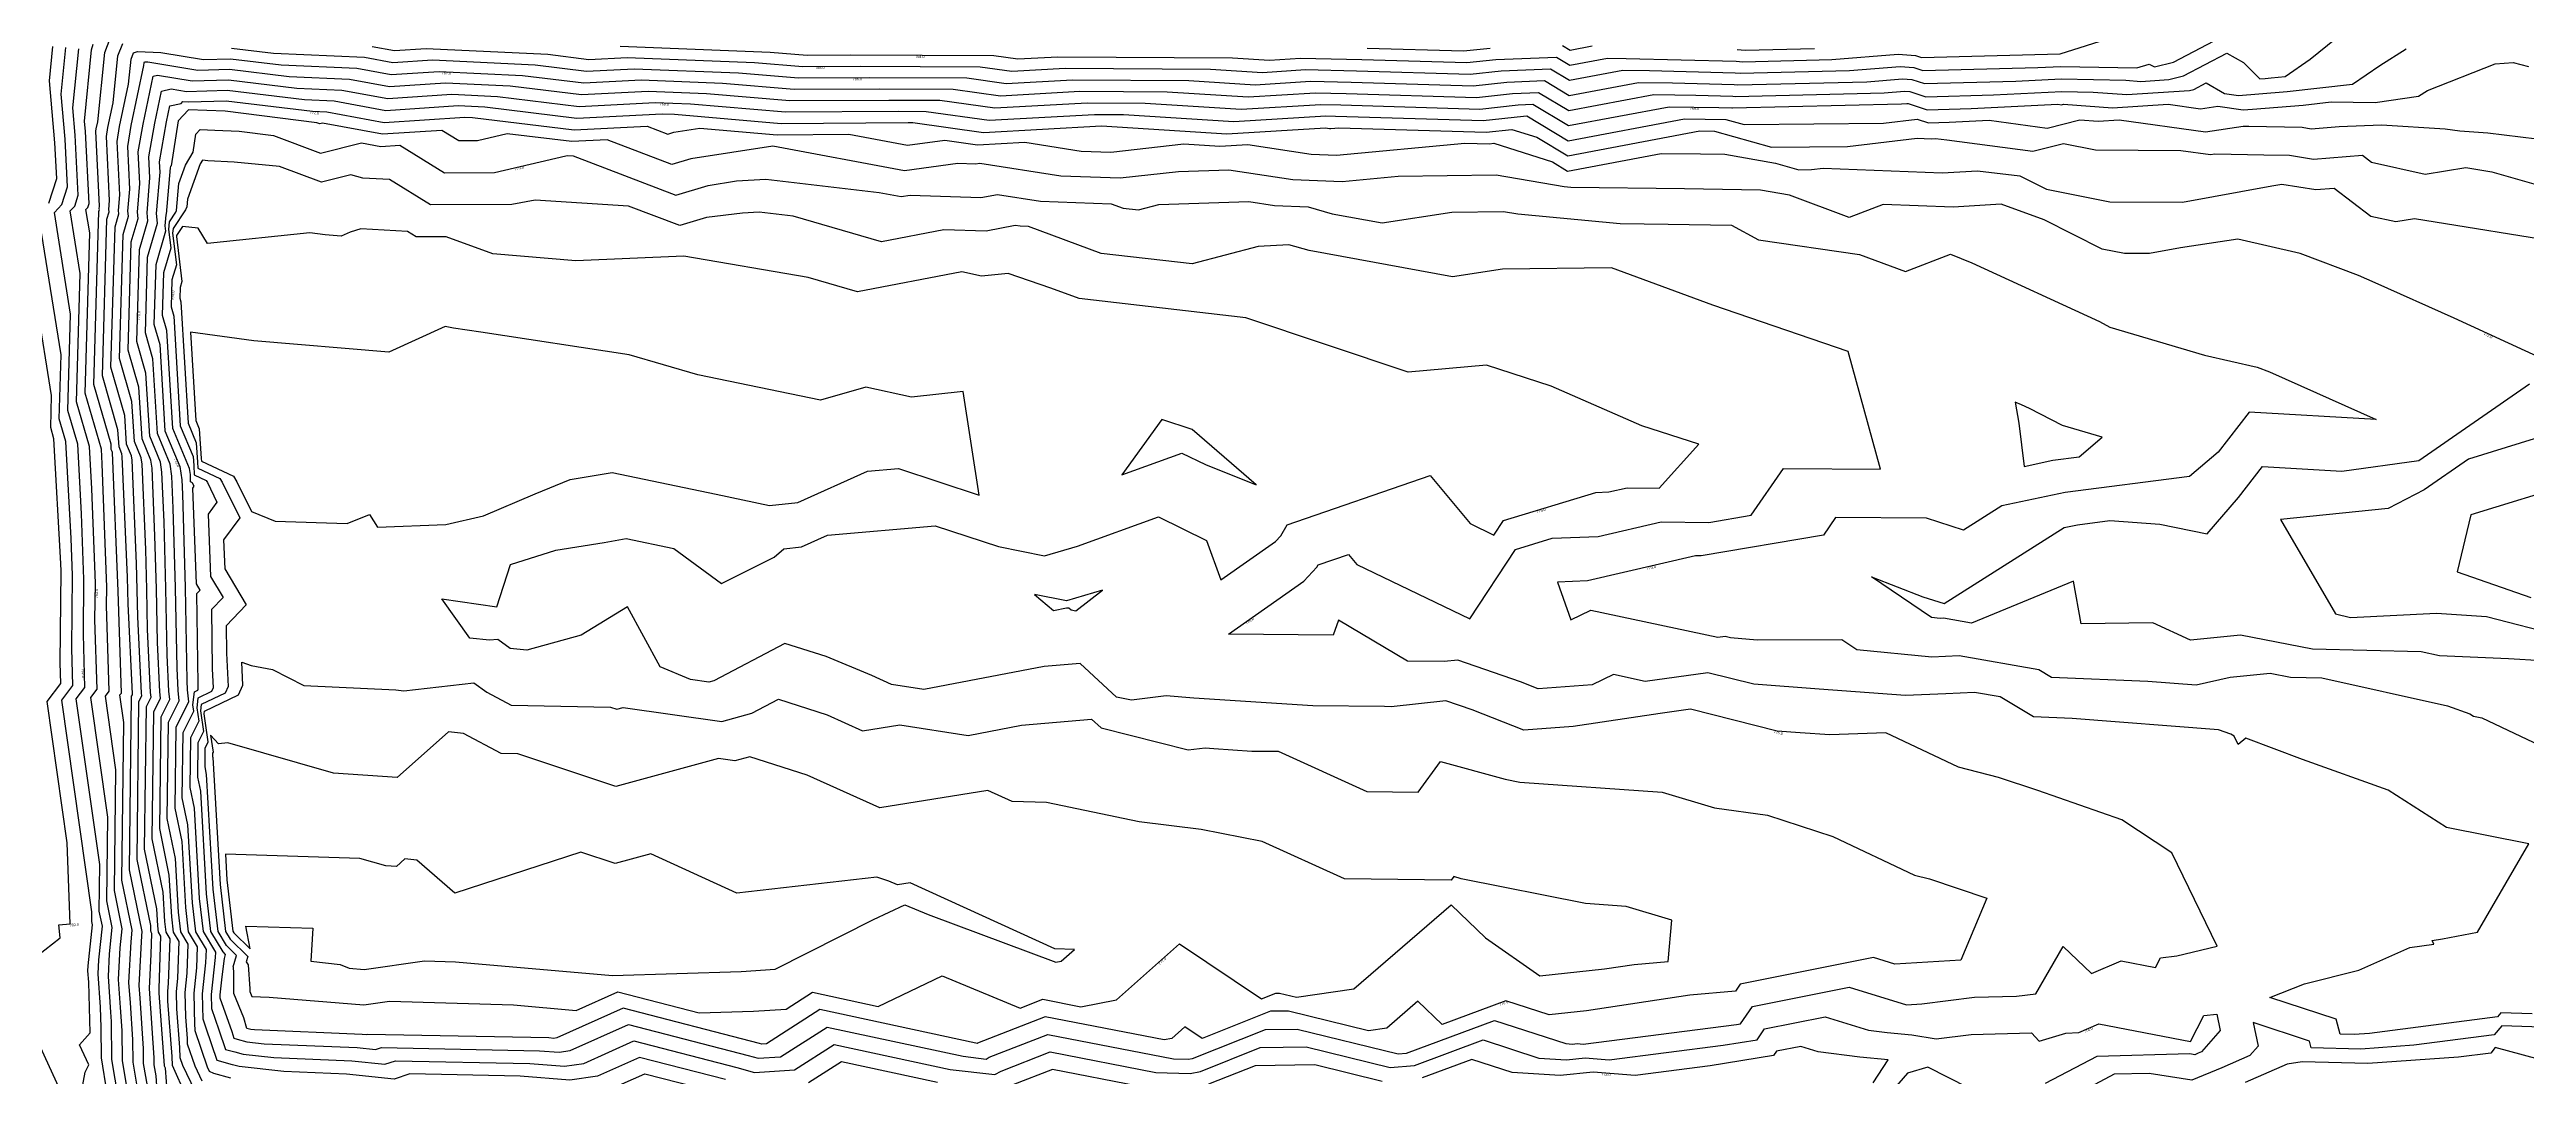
# Model space of a CAD drawing. Extents: x 1684434 to 1702565, y 997334 to 1000228.
# Drawn here: x 1700201.3 to 1700658.7, y 999196 to 999385.8 of the extents above; entities that cross this region are included whole.
import ezdxf

# ---------------------------------------------------------------- set-up
doc = ezdxf.new("R2010")
doc.units = 0
doc.layers.add('Default', color=7, linetype='Continuous')

msp = doc.modelspace()

# ---------------------------------------------------------------- linework, layer by layer
at = {"layer": 'Default'}
for points in [[(1700217.73, 999192.35), (1700216.7, 999198.64), (1700216.66, 999202.81), (1700216.19, 999209.58), (1700215.92, 999213.34), (1700216.32, 999220.84), (1700216.54, 999223.02), (1700214.64, 999232.23), (1700215, 999261.38), (1700214.27, 999266.48), (1700214.54, 999266.83), (1700213.96, 999285.69), (1700212.88, 999311.29), (1700212.85, 999311.45), (1700212.68, 999311.85), (1700212.62, 999312.85), (1700209.43, 999323.85), (1700210.36, 999355.8), (1700210.47, 999356.2), (1700210.46, 999356.31), (1700210.5, 999356.79), (1700209.81, 999370.65), (1700209.89, 999371.11), (1700210.16, 999372.41), (1700211.45, 999385.21), (1700212.76, 999388.6)], [(1700219.33, 999194.23), (1700218.65, 999198.38), (1700218.63, 999201.13), (1700217.98, 999210.45), (1700217.81, 999212.8), (1700218.3, 999221.95), (1700218.38, 999222.77), (1700216.03, 999234.14), (1700216.43, 999266.24), (1700216.58, 999266.53), (1700216.56, 999266.67), (1700215.76, 999283.32), (1700215.72, 999285.79), (1700215.65, 999288.25), (1700214.71, 999310.56), (1700214.64, 999311.06), (1700214.1, 999312.34), (1700213.91, 999315.48), (1700211.02, 999325.44), (1700211.86, 999354.4), (1700212.26, 999355.78), (1700212.22, 999356.16), (1700212.36, 999357.84), (1700211.77, 999369.71), (1700212.05, 999371.32), (1700213.01, 999375.87), (1700213.89, 999384.58), (1700214.78, 999386.89)], [(1700234.88, 999385.99), (1700242.63, 999385.05), (1700259.44, 999384.31), (1700264.67, 999383.34), (1700272.01, 999383.83), (1700290.95, 999382.92), (1700300.42, 999381.76), (1700309.24, 999382.21), (1700328.48, 999381.46), (1700339.58, 999380.51), (1700352.73, 999380.59), (1700370.65, 999380.5), (1700377.95, 999379.48), (1700390.16, 999380.16), (1700411.67, 999380.04), (1700423.94, 999379.25), (1700434.16, 999379.89), (1700441.68, 999379.74), (1700464.21, 999379.05), (1700470.41, 999379.74), (1700477.36, 999380), (1700481.92, 999377.27), (1700494.69, 999379.68), (1700501.01, 999379.58), (1700512.36, 999379.3), (1700513.03, 999379.24), (1700536.87, 999379.81), (1700543.45, 999380.34), (1700545.2, 999380.21), (1700547.51, 999379.45), (1700564.38, 999379.9), (1700572.79, 999380.32), (1700584.73, 999380.08), (1700587.49, 999379.87), (1700592.64, 999380.21), (1700595.39, 999380.91), (1700603.38, 999385.08), (1700606.43, 999383.34), (1700609.44, 999380.32), (1700610.47, 999380.41), (1700611.58, 999380.5), (1700614.12, 999380.78), (1700618.76, 999383.95), (1700626.46, 999390.18)], [(1700260.83, 999386.32), (1700264.99, 999385.55), (1700270.82, 999385.94), (1700293.27, 999384.87), (1700300.87, 999383.93), (1700307.95, 999384.29), (1700331.43, 999383.38), (1700340.37, 999382.61), (1700350.96, 999382.68), (1700373.15, 999382.57), (1700379.01, 999381.75), (1700388.81, 999382.29), (1700415.69, 999382.14), (1700425.26, 999381.53), (1700433.22, 999382.03), (1700442.65, 999381.83), (1700463.61, 999381.19), (1700469.38, 999381.84), (1700478.45, 999382.18), (1700481.98, 999380.07), (1700491.85, 999381.93), (1700496.73, 999381.85), (1700512.56, 999381.45), (1700513.5, 999381.37), (1700533.65, 999381.85), (1700543.04, 999382.61), (1700545.55, 999382.42), (1700547.25, 999381.86), (1700568.49, 999382.43), (1700572.69, 999382.64), (1700586.76, 999382.36), (1700589, 999383.06), (1700590.03, 999382.55), (1700593.53, 999383.44), (1700607.22, 999390.6)], [(1700306.66, 999386.38), (1700334.38, 999385.29), (1700341.16, 999384.72), (1700349.18, 999384.77), (1700375.65, 999384.63), (1700380.07, 999384.01), (1700387.45, 999384.43), (1700419.72, 999384.24), (1700426.58, 999383.8), (1700432.28, 999384.16), (1700443.63, 999383.93), (1700463.01, 999383.33), (1700468.35, 999383.93), (1700479.55, 999384.35), (1700482.04, 999382.86), (1700489, 999384.18), (1700492.45, 999384.12), (1700512.76, 999383.61), (1700513.97, 999383.5), (1700530.43, 999383.9), (1700542.64, 999384.89), (1700545.89, 999384.64), (1700546.99, 999384.28), (1700572.59, 999384.97), (1700586.03, 999389.18)], [(1700201.12, 999357.37), (1700202.59, 999361.91), (1700202.26, 999368.5), (1700201.26, 999379.96), (1700201.89, 999386.32)], [(1700211.92, 999192.87), (1700210.85, 999199.41), (1700210.79, 999205.03), (1700210.7, 999208.81), (1700210.25, 999214.98), (1700210.39, 999217.52), (1700211.02, 999223.77), (1700210.45, 999226.5), (1700210.56, 999235.16), (1700206.21, 999265.77), (1700207.81, 999267.88), (1700207.51, 999277.71), (1700207.61, 999287.89), (1700207.17, 999299.98), (1700206.47, 999312.85), (1700204.66, 999319.07), (1700205.17, 999336.83), (1700202.17, 999355.64), (1700203.52, 999357.09), (1700204.58, 999360.37), (1700204.14, 999369.2), (1700203.41, 999377.48), (1700204.27, 999386.12)], [(1700214.53, 999188.57), (1700212.8, 999199.15), (1700212.73, 999206.16), (1700212.61, 999207.86), (1700212.14, 999214.43), (1700212.37, 999218.63), (1700212.86, 999223.52), (1700211.85, 999228.41), (1700212.04, 999243.9), (1700208.89, 999266.01), (1700210.06, 999267.53), (1700209.66, 999280.37), (1700209.73, 999287.16), (1700209.08, 999304.58), (1700208.66, 999312.37), (1700206.25, 999320.67), (1700206.94, 999344.34), (1700205.09, 999355.92), (1700205.92, 999356.81), (1700206.57, 999358.83), (1700206.02, 999369.91), (1700205.57, 999375), (1700206.65, 999385.91)], [(1700216.13, 999190.46), (1700214.75, 999198.9), (1700214.7, 999204.49), (1700214.4, 999208.72), (1700214.03, 999213.89), (1700214.34, 999219.74), (1700214.7, 999223.27), (1700213.24, 999230.32), (1700213.52, 999252.64), (1700211.58, 999266.24), (1700212.3, 999267.18), (1700211.81, 999283.03), (1700211.84, 999286.43), (1700211, 999309.18), (1700210.85, 999311.88), (1700207.84, 999322.26), (1700208.7, 999351.86), (1700208, 999356.2), (1700208.32, 999356.53), (1700208.56, 999357.29), (1700207.9, 999370.61), (1700207.73, 999372.52), (1700209.03, 999385.7), (1700209.35, 999386.73)], [(1700221.42, 999189.63), (1700220.93, 999196.12), (1700220.6, 999198.12), (1700220.59, 999199.45), (1700219.76, 999211.31), (1700219.7, 999212.25), (1700220.04, 999218.6), (1700220.16, 999222.42), (1700220.04, 999222.63), (1700220, 999222.96), (1700219.95, 999223.86), (1700217.43, 999236.05), (1700217.79, 999265.28), (1700218.3, 999266.31), (1700218.25, 999266.79), (1700217.57, 999280.94), (1700217.48, 999285.88), (1700217.34, 999290.8), (1700216.54, 999309.84), (1700216.42, 999310.67), (1700215.51, 999312.83), (1700215.2, 999318.1), (1700212.61, 999327.04), (1700213.36, 999352.99), (1700214.05, 999355.36), (1700213.99, 999356.02), (1700214.23, 999358.9), (1700213.74, 999368.76), (1700214.21, 999371.53), (1700215.86, 999379.32), (1700216.33, 999383.95), (1700216.8, 999385.17), (1700217.54, 999385.4), (1700221.85, 999385.2), (1700229.73, 999383.9), (1700234.68, 999384.06), (1700244.07, 999382.91), (1700258.04, 999382.29), (1700264.36, 999381.13), (1700273.2, 999381.72), (1700288.63, 999380.98), (1700299.97, 999379.59), (1700310.53, 999380.13), (1700325.53, 999379.54), (1700338.79, 999378.41), (1700354.5, 999378.51), (1700368.16, 999378.44), (1700376.9, 999377.21), (1700391.51, 999378.03), (1700407.64, 999377.94), (1700422.63, 999376.98), (1700435.09, 999377.76), (1700440.7, 999377.64), (1700464.8, 999376.9), (1700471.44, 999377.65), (1700476.26, 999377.83), (1700481.87, 999374.48), (1700497.54, 999377.44), (1700505.29, 999377.31), (1700512.16, 999377.14), (1700512.57, 999377.1), (1700540.09, 999377.76), (1700543.85, 999378.07), (1700544.85, 999377.99), (1700547.77, 999377.03), (1700560.28, 999377.36), (1700572.89, 999378), (1700578.66, 999377.88), (1700584.87, 999377.41), (1700596.46, 999378.18), (1700597.25, 999378.38), (1700599.53, 999379.57), (1700602.93, 999377.63), (1700605.55, 999377.24), (1700609.28, 999377.58), (1700614.53, 999378), (1700626.6, 999379.35), (1700631.65, 999382.8), (1700636.49, 999385.9)], [(1700223.25, 999190.11), (1700222.68, 999197.54), (1700222.52, 999197.89), (1700222.52, 999198), (1700221.5, 999211.4), (1700221.49, 999211.85), (1700221.53, 999212.21), (1700221.84, 999221.92), (1700221.41, 999222.64), (1700221.28, 999223.81), (1700221.1, 999226.96), (1700218.82, 999237.96), (1700219.15, 999264.33), (1700220.03, 999266.08), (1700219.94, 999266.92), (1700219.38, 999278.57), (1700219.24, 999285.98), (1700219.03, 999293.36), (1700218.37, 999309.11), (1700218.2, 999310.28), (1700216.93, 999313.31), (1700216.49, 999320.73), (1700214.2, 999328.63), (1700214.86, 999351.59), (1700215.84, 999354.94), (1700215.75, 999355.87), (1700216.09, 999359.95), (1700215.7, 999367.82), (1700216.37, 999371.74), (1700218.71, 999382.77), (1700218.76, 999383.32), (1700218.82, 999383.46), (1700218.91, 999383.49), (1700219.41, 999383.47), (1700228.67, 999381.94), (1700234.49, 999382.12), (1700245.5, 999380.77), (1700256.65, 999380.28), (1700264.04, 999378.92), (1700274.39, 999379.61), (1700286.31, 999379.04), (1700299.52, 999377.42), (1700311.83, 999378.04), (1700322.58, 999377.62), (1700338, 999376.31), (1700356.27, 999376.42), (1700365.66, 999376.38), (1700375.84, 999374.95), (1700392.87, 999375.9), (1700403.62, 999375.84), (1700421.31, 999374.7), (1700436.03, 999375.62), (1700439.73, 999375.55), (1700465.4, 999374.76), (1700472.47, 999375.55), (1700475.17, 999375.65), (1700481.81, 999371.69), (1700500.38, 999375.19), (1700509.57, 999375.04), (1700511.96, 999374.98), (1700512.1, 999374.97), (1700543.31, 999375.71), (1700544.25, 999375.79), (1700544.5, 999375.77), (1700548.03, 999374.61), (1700556.18, 999374.83), (1700572.14, 999375.63), (1700572.81, 999375.54), (1700573.19, 999375.64), (1700582.25, 999374.96), (1700592.55, 999375.64), (1700598.53, 999374.82), (1700601.7, 999375.29), (1700606.36, 999374.59), (1700608.09, 999374.75), (1700617.48, 999375.5), (1700622.64, 999376.08), (1700630.77, 999375.95), (1700638.78, 999377.13), (1700640.41, 999378.18), (1700652.93, 999383.08), (1700656.27, 999383.38), (1700659.08, 999382.64)], [(1700444.6, 999386.02), (1700462.41, 999385.48), (1700467.32, 999386.03)], [(1700480.65, 999386.52), (1700482.1, 999385.66), (1700486.16, 999386.42)], [(1700512.96, 999385.77), (1700514.43, 999385.64), (1700527.21, 999385.94)], [(1700226.51, 999192.37), (1700224, 999198.02), (1700223.92, 999199.67), (1700223.14, 999209.93), (1700223.1, 999211.73), (1700223.25, 999213.17), (1700223.52, 999221.43), (1700222.78, 999222.66), (1700222.55, 999224.65), (1700222.24, 999230.07), (1700220.22, 999239.87), (1700220.51, 999263.37), (1700221.75, 999265.86), (1700221.63, 999267.04), (1700221.19, 999276.2), (1700221.01, 999286.08), (1700220.72, 999295.91), (1700220.2, 999308.38), (1700219.99, 999309.9), (1700218.35, 999313.8), (1700217.78, 999323.35), (1700215.78, 999330.22), (1700216.37, 999350.19), (1700217.63, 999354.52), (1700217.52, 999355.72), (1700217.96, 999361.01), (1700217.66, 999366.87), (1700218.54, 999371.94), (1700220.42, 999380.84), (1700221.23, 999381.02), (1700227.6, 999379.97), (1700234.29, 999380.18), (1700246.94, 999378.64), (1700255.25, 999378.27), (1700263.72, 999376.71), (1700275.58, 999377.5), (1700283.99, 999377.1), (1700299.07, 999375.24), (1700313.12, 999375.96), (1700319.62, 999375.71), (1700337.2, 999374.21), (1700358.04, 999374.34), (1700363.16, 999374.31), (1700374.79, 999372.68), (1700394.22, 999373.77), (1700399.6, 999373.73), (1700420, 999372.43), (1700436.97, 999373.49), (1700438.75, 999373.45), (1700466, 999372.61), (1700473.5, 999373.46), (1700474.07, 999373.48), (1700481.75, 999368.89), (1700503.22, 999372.94), (1700510.85, 999372.82), (1700514.21, 999371.88), (1700539.95, 999372.16), (1700546.18, 999372.89), (1700548.29, 999372.19), (1700552.08, 999372.3), (1700559.49, 999372.67), (1700570.16, 999371.24), (1700576.23, 999372.76), (1700579.63, 999372.5), (1700583.49, 999372.76), (1700599.44, 999370.57), (1700606.37, 999371.61), (1700607.43, 999371.6), (1700617.27, 999371.39), (1700618.92, 999371.12), (1700624.09, 999371.53), (1700631.93, 999371.83), (1700643.7, 999371.09), (1700646.4, 999370.73), (1700651.54, 999370.38), (1700660.61, 999369.22)], [(1700228.16, 999193.28), (1700225.89, 999198.01), (1700225.41, 999199.43), (1700225.32, 999201.35), (1700224.78, 999208.47), (1700224.7, 999211.62), (1700224.98, 999214.13), (1700225.19, 999220.93), (1700224.15, 999222.68), (1700223.83, 999225.5), (1700223.39, 999233.17), (1700221.61, 999241.78), (1700221.87, 999262.41), (1700223.48, 999265.63), (1700223.32, 999267.16), (1700223, 999273.82), (1700222.77, 999286.17), (1700222.42, 999298.47), (1700222.03, 999307.66), (1700221.77, 999309.51), (1700219.76, 999314.28), (1700219.07, 999325.97), (1700217.37, 999331.81), (1700217.87, 999348.78), (1700219.42, 999354.1), (1700219.28, 999355.58), (1700219.82, 999362.06), (1700219.63, 999365.93), (1700220.7, 999372.15), (1700221.95, 999378.08), (1700223.71, 999378.47), (1700226.54, 999378.01), (1700234.09, 999378.24), (1700248.38, 999376.5), (1700253.86, 999376.26), (1700263.4, 999374.5), (1700276.76, 999375.39), (1700281.67, 999375.15), (1700298.62, 999373.07), (1700314.41, 999373.88), (1700316.67, 999373.79), (1700336.41, 999372.1), (1700359.81, 999372.25), (1700360.67, 999372.25), (1700373.73, 999370.41), (1700395.57, 999371.63), (1700418.68, 999370.15), (1700436.88, 999371.29), (1700437.62, 999371.18), (1700437.91, 999371.17), (1700439.4, 999371.31), (1700466.6, 999370.47), (1700471.33, 999371), (1700475.92, 999369.55), (1700481.69, 999366.1), (1700506.07, 999370.7), (1700508.72, 999370.65), (1700519.26, 999367.71), (1700533.3, 999367.86), (1700546.2, 999369.36), (1700548.79, 999369.26), (1700549.55, 999369.31), (1700551.68, 999369.06), (1700567.51, 999366.94), (1700573.2, 999368.37), (1700579.12, 999367.2), (1700594.87, 999367.08), (1700600.34, 999366.33), (1700601.15, 999366.45), (1700610.2, 999366.3), (1700614.95, 999366.2), (1700619.36, 999365.5), (1700628.39, 999366.21), (1700630.09, 999364.92), (1700639.99, 999362.7), (1700647.51, 999363.95), (1700652.33, 999363.17), (1700664.35, 999359.69)], [(1700229.46, 999195.11), (1700228.14, 999197.87), (1700226.77, 999201.95), (1700226.72, 999203.03), (1700226.41, 999207.01), (1700226.31, 999211.5), (1700226.7, 999215.09), (1700226.87, 999220.44), (1700225.52, 999222.69), (1700225.1, 999226.35), (1700224.54, 999236.28), (1700223.01, 999243.68), (1700223.23, 999261.45), (1700225.2, 999265.41), (1700225.01, 999267.29), (1700224.81, 999271.45), (1700224.53, 999286.27), (1700224.11, 999301.03), (1700223.86, 999306.93), (1700223.55, 999309.12), (1700221.18, 999314.77), (1700220.36, 999328.6), (1700218.96, 999333.41), (1700219.37, 999347.38), (1700221.21, 999353.68), (1700221.04, 999355.43), (1700221.68, 999363.11), (1700221.59, 999364.98), (1700222.86, 999372.36), (1700223.49, 999375.32), (1700225.58, 999375.79), (1700225.9, 999376.13), (1700227.02, 999376.09), (1700233.89, 999376.3), (1700249.82, 999374.36), (1700252.46, 999374.24), (1700263.08, 999372.29), (1700277.95, 999373.28), (1700279.36, 999373.21), (1700298.17, 999370.9), (1700311.63, 999371.59), (1700315.45, 999370.13), (1700316.57, 999370.47), (1700321.38, 999371.22), (1700335.62, 999370), (1700348.91, 999370.08), (1700359.71, 999368.05), (1700366.6, 999369), (1700372.67, 999368.14), (1700381.41, 999368.63), (1700391.81, 999367), (1700397.29, 999366.8), (1700410.76, 999368.3), (1700417.37, 999367.88), (1700422.57, 999368.2), (1700434.24, 999366.43), (1700438.94, 999366.25), (1700462.66, 999368.47), (1700467.19, 999368.33), (1700467.98, 999368.42), (1700478.85, 999364.97), (1700481.63, 999363.3), (1700498.91, 999366.56), (1700506.18, 999366.47), (1700510.67, 999366.4), (1700520, 999364.74), (1700524.31, 999363.53), (1700526.65, 999363.56), (1700528.8, 999363.81), (1700550.81, 999362.94), (1700557.31, 999363.34), (1700565.12, 999362.43), (1700570.05, 999359.94), (1700581.78, 999357.63), (1700595.18, 999357.53), (1700611.66, 999360.59), (1700613.52, 999360.88), (1700619.8, 999359.87), (1700623.18, 999360.14), (1700629.97, 999354.98), (1700634.56, 999353.95), (1700638.05, 999354.53), (1700667, 999349.83)], [(1700661.52, 999328.65), (1700645.33, 999336.1), (1700630.75, 999342.62), (1700627.68, 999343.99), (1700616.89, 999348.08), (1700605.4, 999350.7), (1700594.83, 999349.09), (1700589.1, 999348.03), (1700584.44, 999348.06), (1700580.36, 999348.86), (1700569.62, 999354.31), (1700561.71, 999357.16), (1700552.84, 999356.62), (1700539.89, 999357.13), (1700533.63, 999354.72), (1700522.6, 999358.82), (1700517.27, 999359.77), (1700503.18, 999359.99), (1700482.19, 999360.25), (1700481.01, 999360.36), (1700468.42, 999362.53), (1700450.35, 999362.3), (1700439.96, 999361.33), (1700430.87, 999361.68), (1700419.06, 999363.47), (1700409.78, 999363.16), (1700399, 999361.97), (1700388.05, 999362.37), (1700373.06, 999364.72), (1700372.3, 999364.57), (1700369.03, 999364.68), (1700359.13, 999363.31), (1700334.83, 999367.9), (1700319.73, 999365.56), (1700316.19, 999364.49), (1700304.22, 999369.06), (1700297.72, 999368.73), (1700285.81, 999370.19), (1700280.32, 999368.89), (1700276.86, 999368.88), (1700273.74, 999370.81), (1700262.76, 999370.08), (1700251.65, 999372.12), (1700251.17, 999372.01), (1700250.62, 999372.21), (1700233.69, 999374.37), (1700226.96, 999374.63), (1700225.02, 999372.57), (1700223.7, 999364.27), (1700223.61, 999364.12), (1700223.53, 999363.91), (1700222.82, 999355.34), (1700222.81, 999355.32), (1700222.73, 999355.21), (1700222.57, 999353.17), (1700222.69, 999352.19), (1700220.87, 999345.97), (1700220.55, 999335), (1700221.65, 999331.22), (1700222.59, 999315.26), (1700225.34, 999308.73), (1700225.69, 999306.21), (1700225.8, 999303.58), (1700226.3, 999286.37), (1700226.62, 999269.07), (1700226.7, 999267.41), (1700226.93, 999265.19), (1700224.59, 999260.5), (1700224.4, 999245.59), (1700225.69, 999239.38), (1700226.38, 999227.2), (1700226.89, 999222.71), (1700228.55, 999219.94), (1700228.43, 999216.05), (1700227.91, 999211.39), (1700228.05, 999205.54), (1700228.12, 999204.7), (1700228.13, 999204.48), (1700230.39, 999197.74), (1700230.77, 999196.95), (1700231.53, 999196.62), (1700234.66, 999195.76)], [(1700326.09, 999195.42), (1700310.2, 999199.52), (1700302.44, 999196.06), (1700297.36, 999195.29), (1700288.18, 999196.05), (1700267.78, 999196.46), (1700264.93, 999195.51), (1700256.14, 999196.42), (1700244.52, 999196.91), (1700236.28, 999197.8), (1700235.08, 999198.14), (1700232.22, 999198.92), (1700230.21, 999204.93), (1700229.63, 999206.58), (1700229.52, 999211.28), (1700230.15, 999217.01), (1700230.23, 999219.44), (1700228.27, 999222.73), (1700227.66, 999228.05), (1700226.83, 999242.48), (1700225.79, 999247.5), (1700225.94, 999259.54), (1700227.93, 999263.51), (1700227.75, 999264.67), (1700228.03, 999267.09), (1700228.66, 999267.39), (1700228.74, 999267.57), (1700228.7, 999268.45), (1700228.44, 999285.23), (1700229.06, 999285.87), (1700228.4, 999286.99), (1700227.73, 999304.67), (1700228, 999305.04), (1700227.7, 999305.64), (1700227.66, 999305.71), (1700227.29, 999305.88), (1700227.28, 999307.23), (1700227.12, 999308.35), (1700224.01, 999315.74), (1700222.94, 999333.85), (1700222.14, 999336.59), (1700222.38, 999344.57), (1700223.7, 999349.09), (1700223.29, 999352.51), (1700223.4, 999353.94), (1700224.6, 999355.72), (1700224.71, 999356.02), (1700225.12, 999361.01), (1700226.36, 999364.37), (1700227.77, 999366.81), (1700228.3, 999370.13), (1700229.08, 999370.95), (1700231.77, 999370.85), (1700236.27, 999370.66), (1700242.62, 999369.85), (1700251.32, 999366.62), (1700258.9, 999368.52), (1700262.44, 999367.86), (1700265.94, 999368.1), (1700274.23, 999362.97), (1700283.47, 999363), (1700296.63, 999366.1), (1700296.9, 999366.15), (1700297.98, 999366.08), (1700316.94, 999358.85), (1700322.88, 999360.65), (1700328.14, 999361.46), (1700333.57, 999361.81), (1700354.5, 999359.34), (1700358.55, 999358.58), (1700360.2, 999358.81), (1700373.28, 999358.38), (1700376.33, 999358.99), (1700384.3, 999357.74), (1700397.32, 999357.26), (1700399.56, 999356.43), (1700402.35, 999356.1), (1700406.11, 999357.1), (1700422.77, 999357.65), (1700427.49, 999356.93), (1700433.69, 999356.69), (1700438.17, 999355.4), (1700447.37, 999353.72), (1700460.25, 999355.7), (1700469.81, 999355.82), (1700472.46, 999355.37), (1700491.3, 999353.62), (1700500.18, 999353.51), (1700511.91, 999353.32), (1700516.86, 999350.59), (1700535.54, 999347.9), (1700544.03, 999344.75), (1700552.36, 999347.96), (1700556.29, 999346.32), (1700579.83, 999335.47), (1700581.76, 999334.47), (1700599.22, 999329.26), (1700608.97, 999327.05), (1700611.25, 999326.18), (1700630.95, 999317.38), (1700607.51, 999318.75), (1700601.74, 999311.37), (1700596.48, 999306.84), (1700573.52, 999303.89), (1700561.82, 999301.43), (1700554.76, 999296.95), (1700547.87, 999299.15), (1700531.08, 999299.26), (1700528.86, 999296.02), (1700506.3, 999292.18), (1700505.27, 999292.19), (1700485.31, 999287.55), (1700479.74, 999287.35), (1700482.19, 999280.39), (1700485.9, 999282.18), (1700509.34, 999277.14), (1700510.69, 999277.33), (1700511.69, 999277.08), (1700516.63, 999276.7), (1700532.27, 999276.74), (1700535.04, 999274.86), (1700548.87, 999273.54), (1700553.91, 999273.8), (1700568.67, 999271.18), (1700570.99, 999269.79), (1700588.79, 999269.05), (1700597.71, 999268.36), (1700603.96, 999269.76), (1700611.34, 999270.5), (1700615.15, 999269.76), (1700620.88, 999269.62), (1700644.14, 999264.49), (1700648.25, 999263.01), (1700648.93, 999262.58), (1700650.45, 999262.27), (1700663.56, 999256.03)], [(1700659.73, 999207.55), (1700653.99, 999207.76), (1700653.36, 999207.01), (1700629.69, 999203.94), (1700626.89, 999203.74), (1700624.27, 999203.81), (1700623.53, 999206.58), (1700611.28, 999210.6), (1700617.68, 999213.13), (1700627.72, 999215.61), (1700637.16, 999219.82), (1700641.57, 999220.43), (1700641.28, 999221.11), (1700643.18, 999221.44), (1700649.65, 999222.64), (1700659.11, 999238.95), (1700643.93, 999242.01), (1700633.14, 999248.9), (1700617.37, 999254.58), (1700606.85, 999258.47), (1700605.43, 999257.33), (1700604.69, 999258.84), (1700604.11, 999259.23), (1700601.81, 999260.03), (1700574.79, 999262.11), (1700567.67, 999262.41), (1700561.48, 999266.12), (1700556.78, 999266.95), (1700551.5, 999266.68), (1700544, 999266.41), (1700528.09, 999267.53), (1700516.02, 999268.45), (1700507.51, 999270.59), (1700495.97, 999269), (1700490.11, 999270.26), (1700486.18, 999268.37), (1700476.21, 999267.62), (1700472.91, 999268.91), (1700461.37, 999272.92), (1700458.84, 999272.65), (1700452.08, 999272.72), (1700439.3, 999280.31), (1700438.34, 999277.52), (1700419.02, 999277.73), (1700432.9, 999287.48), (1700435.32, 999290.1), (1700435.58, 999290.53), (1700441.14, 999292.45), (1700442.69, 999290.58), (1700463.58, 999280.57), (1700471.97, 999293.39), (1700478.8, 999295.46), (1700487.28, 999295.78), (1700498.93, 999298.49), (1700507.7, 999298.34), (1700515.55, 999299.68), (1700521.47, 999308.32), (1700539.39, 999308.2), (1700533.44, 999329.96), (1700508.45, 999338.5), (1700489.71, 999345.43), (1700469.59, 999345.16), (1700460.37, 999343.75), (1700433.9, 999348.59), (1700430.12, 999349.68), (1700424.48, 999349.37), (1700412.26, 999346.13), (1700395.48, 999348.08), (1700382.07, 999353.06), (1700380.54, 999353.11), (1700379.6, 999353.26), (1700374.25, 999352.2), (1700366.43, 999352.45), (1700354.92, 999350.22), (1700338.59, 999354.98), (1700332.3, 999355.72), (1700329.27, 999355.53), (1700322.61, 999354.7), (1700317.69, 999353.21), (1700308.21, 999356.82), (1700290.94, 999357.92), (1700286.63, 999357.1), (1700271.61, 999357.06), (1700264.07, 999361.72), (1700259.12, 999361.98), (1700256.93, 999362.6), (1700251.48, 999361.23), (1700243.71, 999364.12), (1700235.39, 999364.92), (1700230.51, 999365.18), (1700229.49, 999365.28), (1700229.11, 999364.62), (1700226.72, 999358.12), (1700226.6, 999356.69), (1700226.39, 999356.11), (1700224.07, 999352.66), (1700224, 999351.84), (1700224.7, 999345.99), (1700223.88, 999343.17), (1700223.73, 999338.19), (1700224.23, 999336.47), (1700225.42, 999316.23), (1700227.82, 999310.52), (1700227.94, 999308.87), (1700227.96, 999307.14), (1700230.19, 999306.1), (1700230.43, 999305.72), (1700232.19, 999302.13), (1700230.57, 999299.91), (1700231.01, 999288.4), (1700233.31, 999284.5), (1700231.16, 999282.25), (1700231.32, 999271.32), (1700231.49, 999267.82), (1700231.17, 999267.1), (1700228.64, 999265.9), (1700228.44, 999264.12), (1700228.81, 999261.61), (1700227.3, 999258.58), (1700227.19, 999249.41), (1700227.98, 999245.59), (1700228.93, 999228.9), (1700229.64, 999222.75), (1700231.9, 999218.95), (1700231.87, 999217.98), (1700231.12, 999211.16), (1700231.19, 999208.54), (1700232.56, 999204.62), (1700233.78, 999200.99), (1700235.51, 999200.51), (1700237, 999200.09), (1700242.71, 999199.47), (1700257.11, 999198.87), (1700263.21, 999198.24), (1700265.18, 999198.89), (1700289.95, 999198.4), (1700296.38, 999197.87), (1700299.94, 999198.41), (1700309.2, 999202.54), (1700328.2, 999197.65), (1700331.44, 999196.71), (1700338.85, 999197.23), (1700346.18, 999201.91), (1700367.62, 999197.29), (1700375.87, 999196.32), (1700376.99, 999196.98), (1700386.07, 999200.53), (1700405.6, 999196.73), (1700411.92, 999196.55), (1700413.8, 999196.93), (1700424.85, 999201.31), (1700433.32, 999201.43), (1700448.86, 999197.62), (1700453.32, 999198.03), (1700466.05, 999202.74), (1700476.32, 999199.38), (1700481.39, 999199.08), (1700484.89, 999199.43), (1700489.29, 999199.08), (1700510.38, 999201.76), (1700516.6, 999202.77), (1700517.99, 999204.76), (1700529.17, 999207), (1700537.22, 999204.55), (1700540.63, 999204.11), (1700545.21, 999203.67), (1700549.7, 999202.95), (1700556.14, 999203.77), (1700567.3, 999204.04), (1700568.7, 999202.5), (1700573.62, 999203.98), (1700576.06, 999204.11), (1700579.71, 999205.68), (1700596.66, 999202.44), (1700599.12, 999207.22), (1700601.53, 999207.49), (1700602.12, 999204.5), (1700598.71, 999200.53), (1700598.1, 999200.26), (1700597.45, 999200), (1700596.53, 999200.14), (1700579.35, 999199.7), (1700569.83, 999194.66)], [(1700198.98, 999218.27), (1700203.22, 999221.59), (1700203.01, 999224), (1700205.05, 999224.19), (1700204.55, 999239.15), (1700200.83, 999265.29), (1700203.33, 999268.58), (1700203.21, 999272.39), (1700203.39, 999289.36), (1700203.33, 999290.79), (1700202.08, 999313.81), (1700201.48, 999315.89), (1700201.65, 999321.81), (1700196.33, 999355.08)], [(1700199.29, 999174.55), (1700202.07, 999177.21), (1700208.85, 999185.01), (1700207.57, 999187), (1700206.69, 999190.43), (1700207.82, 999196.77), (1700208.5, 999198.11), (1700206.78, 999201.86), (1700208.76, 999204.04), (1700208.52, 999213.38), (1700208.36, 999215.53), (1700208.41, 999216.41), (1700209.18, 999224.02), (1700209.06, 999224.6), (1700209.08, 999226.42), (1700203.52, 999265.53), (1700205.57, 999268.23), (1700205.36, 999275.05), (1700205.5, 999288.63), (1700205.25, 999295.38), (1700204.27, 999313.33), (1700203.07, 999317.48), (1700203.41, 999329.32), (1700199.25, 999355.36)], [(1700233.5, 999217.81), (1700233.1, 999214.4), (1700232.73, 999211.05), (1700232.74, 999210.49), (1700234.91, 999204.31), (1700235.33, 999203.05), (1700235.93, 999202.88), (1700237.71, 999202.38), (1700240.91, 999202.04), (1700258.07, 999201.32), (1700261.48, 999200.96), (1700262.58, 999201.33), (1700291.73, 999200.75), (1700295.4, 999200.45), (1700297.43, 999200.76), (1700308.21, 999205.56), (1700330.3, 999199.87), (1700332.12, 999199.34), (1700336.25, 999199.64), (1700344.85, 999205.12), (1700369.98, 999199.71), (1700374.24, 999199.2), (1700374.82, 999199.55), (1700385.62, 999203.77), (1700408.85, 999199.24), (1700411.53, 999199.17), (1700412.32, 999199.33), (1700425.8, 999204.67), (1700431.69, 999204.75), (1700450.33, 999200.18), (1700451.88, 999200.32), (1700468.14, 999206.35), (1700481.27, 999202.06), (1700482.53, 999201.98), (1700483.41, 999202.07), (1700484.51, 999201.98), (1700512.8, 999205.58), (1700513.52, 999205.69), (1700515.75, 999208.89), (1700533.64, 999212.47), (1700544.22, 999209.25), (1700547.01, 999209.41), (1700556.74, 999210.65), (1700564.52, 999210.84), (1700568.07, 999211.23), (1700573.14, 999219.98), (1700578.36, 999214.99), (1700583.84, 999217.35), (1700590.2, 999216.13), (1700591.12, 999217.93), (1700594.15, 999218.26), (1700601.6, 999220.04), (1700593.21, 999237.29), (1700583.98, 999243.39), (1700568.45, 999248.82), (1700561.21, 999251.24), (1700553.79, 999253.13), (1700540.39, 999259.49), (1700530.07, 999259.11), (1700524.54, 999259.5), (1700520.34, 999259.82), (1700504.32, 999263.85), (1700498.72, 999263.08), (1700482.67, 999260.67), (1700473.52, 999259.98), (1700464.02, 999263.71), (1700459.14, 999265.4), (1700449.03, 999264.31), (1700447.8, 999264.33), (1700434.54, 999264.46), (1700412.6, 999265.9), (1700407.5, 999266.3), (1700401.06, 999265.53), (1700398.32, 999266.1), (1700391.6, 999272.32), (1700384.93, 999271.73), (1700362.75, 999267.47), (1700356.79, 999268.4), (1700353.13, 999270.05), (1700344.72, 999273.57), (1700337.08, 999276.02), (1700323.97, 999269.09), (1700323.04, 999268.83), (1700319.65, 999269.32), (1700314.04, 999271.7), (1700307.99, 999282.79), (1700299.46, 999277.56), (1700289.39, 999274.79), (1700286.36, 999275.09), (1700284.04, 999276.76), (1700282.52, 999276.58), (1700278.86, 999276.96), (1700273.72, 999284.25), (1700283.9, 999282.77), (1700286.37, 999290.56), (1700294.78, 999293.23), (1700303.68, 999294.68), (1700307.78, 999295.38), (1700316.59, 999293.54), (1700325.37, 999287.08), (1700335.07, 999291.96), (1700336.9, 999293.49), (1700340.11, 999293.83), (1700344.94, 999295.99), (1700364.85, 999297.74), (1700376.49, 999293.9), (1700385.03, 999292.17), (1700391.13, 999293.99), (1700406.07, 999299.38), (1700414.95, 999295.01), (1700417.57, 999287.75), (1700427.67, 999294.84), (1700428.64, 999295.9), (1700429.84, 999297.91), (1700456.25, 999307.02), (1700463.6, 999298.14), (1700468, 999296.03), (1700469.77, 999298.73), (1700486.84, 999303.91), (1700489.26, 999304), (1700492.59, 999304.78), (1700498.54, 999304.68), (1700505.87, 999312.8), (1700495.31, 999316.21), (1700478.59, 999323.56), (1700466.66, 999327.41), (1700452.15, 999326.14), (1700422.18, 999336.16), (1700391.41, 999339.73), (1700386.19, 999341.66), (1700378.3, 999344.39), (1700373.39, 999343.86), (1700369.72, 999344.67), (1700350.51, 999340.96), (1700341.35, 999343.64), (1700318.43, 999347.56), (1700298.47, 999346.68), (1700283.11, 999347.98), (1700274.54, 999351.12), (1700272.16, 999351.15), (1700268.99, 999351.14), (1700267.4, 999352.12), (1700258.73, 999352.59), (1700256.79, 999352.01), (1700255.13, 999351.25), (1700252.2, 999351.5), (1700249.34, 999351.88), (1700230.44, 999349.92), (1700228.72, 999352.73), (1700225.83, 999353.02), (1700224.73, 999351.39), (1700224.72, 999351.18), (1700225.71, 999342.89), (1700225.38, 999341.76), (1700225.32, 999339.78), (1700225.52, 999339.1), (1700226.84, 999316.71), (1700228.36, 999313.1), (1700228.62, 999309.53), (1700228.63, 999308.4), (1700232.72, 999306.5), (1700233.15, 999305.8), (1700236.39, 999299.22), (1700233.42, 999295.15), (1700233.63, 999289.8), (1700237.56, 999283.12), (1700233.87, 999279.27), (1700233.95, 999274.2), (1700234.24, 999268.07), (1700233.68, 999266.8), (1700229.25, 999264.7), (1700229.12, 999263.56), (1700229.7, 999259.7), (1700228.66, 999257.62), (1700228.58, 999251.32), (1700229.13, 999248.69), (1700230.21, 999229.74), (1700231.01, 999222.76), (1700233.25, 999219.01), (1700233.72, 999218.55), (1700233.5, 999217.81)], [(1700360.47, 999321.5), (1700352.01, 999323.39), (1700343.67, 999320.96), (1700320.97, 999325.66), (1700308.29, 999329.33), (1700280.93, 999333.52), (1700275.89, 999334.28), (1700274.32, 999334.56), (1700263.9, 999329.8), (1700239, 999331.94), (1700227.3, 999333.5), (1700228.26, 999317.2), (1700228.9, 999315.67), (1700229.3, 999310.19), (1700229.31, 999309.67), (1700235.25, 999306.89), (1700235.88, 999305.88), (1700238.59, 999300.37), (1700242.94, 999298.57), (1700256.24, 999298.16), (1700260.37, 999299.85), (1700261.81, 999297.51), (1700274.45, 999297.96), (1700281.42, 999299.56), (1700290.93, 999303.62), (1700297.41, 999306.28), (1700305.16, 999307.59), (1700324.37, 999303.57), (1700334.22, 999301.51), (1700339.47, 999302.05), (1700352.34, 999307.83), (1700358.03, 999308.32), (1700372.95, 999303.4), (1700369.97, 999322.54), (1700360.47, 999321.5)], [(1700661.58, 999272.78), (1700655.38, 999273.18), (1700642.67, 999273.7), (1700639.28, 999274.45), (1700619.21, 999274.95), (1700605.86, 999277.53), (1700596.64, 999276.6), (1700589.68, 999279.8), (1700576.46, 999279.62), (1700575.03, 999287.5), (1700556.23, 999279.73), (1700551.04, 999280.65), (1700550.44, 999280.62), (1700548.82, 999280.77), (1700537.72, 999288.29), (1700547.21, 999284.62), (1700551.14, 999283.36), (1700573.32, 999297.43), (1700575.78, 999297.95), (1700581.76, 999298.71), (1700590.97, 999298.07), (1700599.75, 999296.23), (1700605.49, 999302.99), (1700609.97, 999308.72), (1700624.63, 999307.86), (1700638.8, 999309.83), (1700659.29, 999323.98)], [(1700573, 999316.28), (1700566.92, 999319.44), (1700565.44, 999320.12), (1700564.26, 999320.61), (1700564.98, 999316.68), (1700565.92, 999308.71), (1700571.26, 999309.84), (1700576.1, 999310.46), (1700580.32, 999314.1), (1700573, 999316.28)], [(1700412.29, 999315.51), (1700406.69, 999317.37), (1700399.31, 999307.19), (1700410.4, 999311.19), (1700414.74, 999309.05), (1700424.11, 999305.29), (1700412.29, 999315.51)], [(1700664.47, 999315.14), (1700648, 999310.05), (1700639.8, 999304.39), (1700633.14, 999300.96), (1700613.3, 999298.91), (1700623.41, 999281.49), (1700626.2, 999280.79), (1700642.06, 999281.62), (1700651.3, 999281.01), (1700665.2, 999277.42)], [(1700667.71, 999305.7), (1700648.42, 999299.74), (1700645.93, 999289.25), (1700659.51, 999284.48)], [(1700389.1, 999283.85), (1700383.14, 999285.06), (1700386.69, 999282.1), (1700389.09, 999282.56), (1700389.51, 999282.6), (1700389.93, 999282.21), (1700390.81, 999282.03), (1700395.71, 999285.82), (1700389.1, 999283.85)], [(1700235.33, 999215.2), (1700235.27, 999216.15), (1700235.2, 999216.26), (1700235.8, 999218.34), (1700233.94, 999220.17), (1700232.38, 999222.78), (1700231.48, 999230.59), (1700230.28, 999251.79), (1700229.98, 999253.23), (1700230.02, 999256.67), (1700230.59, 999257.8), (1700229.81, 999263), (1700229.87, 999263.51), (1700236.19, 999266.51), (1700236.99, 999268.32), (1700236.79, 999272.52), (1700238.49, 999271.92), (1700242.46, 999271.19), (1700248.23, 999268.24), (1700265.21, 999267.4), (1700266.69, 999267.25), (1700279.62, 999268.72), (1700282.03, 999266.99), (1700286.5, 999264.61), (1700304.88, 999264.24), (1700306.02, 999263.87), (1700307.21, 999264.19), (1700325.43, 999261.56), (1700330.97, 999263.09), (1700335.88, 999265.69), (1700344.9, 999262.79), (1700351.38, 999259.88), (1700358.28, 999260.98), (1700370.91, 999259), (1700380.77, 999260.89), (1700393.68, 999262.03), (1700395.46, 999260.39), (1700411.53, 999256.33), (1700414.69, 999256.7), (1700416.31, 999256.57), (1700423.29, 999256.12), (1700428.16, 999256.07), (1700444.53, 999248.67), (1700454.04, 999248.55), (1700458.16, 999254.21), (1700470.1, 999250.91), (1700472.79, 999250.37), (1700499.07, 999248.49), (1700508.77, 999245.62), (1700518.54, 999244.29), (1700530.59, 999240.34), (1700545.66, 999233.18), (1700548.44, 999232.48), (1700559.04, 999228.94), (1700554.27, 999217.45), (1700542.08, 999216.73), (1700538.1, 999217.94), (1700513.51, 999213.02), (1700512.62, 999211.74), (1700504.19, 999211), (1700485.13, 999208.11), (1700478.19, 999207.36), (1700470.23, 999209.96), (1700458.44, 999205.59), (1700453.97, 999209.88), (1700448.26, 999204.94), (1700444.88, 999204.44), (1700430.05, 999208.07), (1700426.76, 999208.03), (1700414.15, 999203.03), (1700410.96, 999205.17), (1700408.52, 999202.99), (1700407.12, 999202.73), (1700385.16, 999207), (1700372.65, 999202.11), (1700372.61, 999202.09), (1700372.34, 999202.12), (1700343.52, 999208.33), (1700333.66, 999202.04), (1700332.79, 999201.98), (1700332.4, 999202.09), (1700307.22, 999208.58), (1700294.93, 999203.1), (1700294.42, 999203.02), (1700293.5, 999203.1), (1700259.99, 999203.77), (1700259.75, 999203.69), (1700259.03, 999203.76), (1700239.11, 999204.6), (1700238.43, 999204.67), (1700237.73, 999204.87), (1700237.16, 999206.81), (1700235.3, 999211.31), (1700235.33, 999215.2)], [(1700492.43, 999227.39), (1700484.93, 999227.93), (1700461.99, 999232.53), (1700460.59, 999232.92), (1700460.1, 999232.25), (1700440.41, 999232.5), (1700425.2, 999239.38), (1700413.93, 999241.62), (1700402.52, 999243.01), (1700385.4, 999246.59), (1700379.02, 999246.78), (1700374.57, 999248.81), (1700354.63, 999245.63), (1700341.2, 999251.66), (1700330.59, 999255.04), (1700327.82, 999254.28), (1700324.78, 999254.72), (1700305.88, 999249.59), (1700287.73, 999255.61), (1700284.66, 999255.68), (1700277.7, 999259.38), (1700274.95, 999259.65), (1700265.48, 999251.25), (1700253.68, 999252.04), (1700234.21, 999257.65), (1700232.48, 999257.46), (1700231, 999259.04), (1700231.47, 999255.9), (1700231.38, 999255.71), (1700231.37, 999255.14), (1700231.42, 999254.9), (1700232.76, 999231.44), (1700233.75, 999222.8), (1700234.62, 999221.34), (1700237.88, 999218.13), (1700237.61, 999217.17), (1700237.94, 999216.63), (1700238.24, 999212.16), (1700238.23, 999211.7), (1700238.62, 999210.76), (1700241.8, 999210.62), (1700259.32, 999209.21), (1700264.05, 999209.88), (1700286.96, 999209.2), (1700298.55, 999208.18), (1700306.22, 999211.6), (1700321.24, 999207.73), (1700331.29, 999208.07), (1700337.33, 999208.44), (1700342.19, 999211.54), (1700354.31, 999208.93), (1700366.09, 999214.57), (1700380.5, 999208.59), (1700384.71, 999210.24), (1700391.7, 999208.88), (1700398.32, 999210.13), (1700409.93, 999220.49), (1700425.06, 999210.34), (1700427.72, 999211.39), (1700428.41, 999211.4), (1700431.54, 999210.63), (1700442.14, 999212.19), (1700460.1, 999227.71), (1700466.48, 999221.59), (1700476.47, 999214.55), (1700488.45, 999215.85), (1700493.9, 999216.68), (1700500.18, 999217.23), (1700500.89, 999224.89), (1700492.43, 999227.39)], [(1700386.91, 999219.57), (1700360.21, 999231.75), (1700357.87, 999231.38), (1700356.29, 999232.09), (1700354.03, 999232.81), (1700328.17, 999229.84), (1700312.34, 999237.1), (1700305.74, 999235.31), (1700299.41, 999237.41), (1700276.1, 999229.83), (1700269.09, 999235.97), (1700266.9, 999236.18), (1700265.32, 999234.78), (1700263.36, 999234.91), (1700258.56, 999236.29), (1700233.76, 999237.07), (1700234.04, 999232.29), (1700235.12, 999222.81), (1700235.31, 999222.51), (1700238.29, 999219.57), (1700237.53, 999223.75), (1700249.92, 999223.36), (1700249.53, 999217.28), (1700254.93, 999216.68), (1700256.6, 999215.97), (1700259.35, 999215.75), (1700270.53, 999217.34), (1700276.26, 999217.16), (1700305.23, 999214.62), (1700329.01, 999215.41), (1700335.3, 999215.8), (1700353.45, 999224.98), (1700359.22, 999227.73), (1700363.53, 999225.94), (1700387.11, 999217.08), (1700388.12, 999217.27), (1700390.58, 999219.46), (1700386.91, 999219.57)], [(1700185.1, 999172.72), (1700202.68, 999191.28), (1700203.29, 999193.36), (1700194.27, 999213.09)], [(1700667.06, 999204.88), (1700654.14, 999205.35), (1700652.72, 999203.66), (1700637.93, 999201.74), (1700628.14, 999201.05), (1700618.97, 999201.3), (1700618.64, 999202.53), (1700608.25, 999205.94), (1700609.13, 999201.6), (1700607.61, 999199.84), (1700602.42, 999197.58), (1700596.93, 999195.32), (1700589.02, 999196.56), (1700582.58, 999196.4), (1700579.01, 999194.51)], [(1700538.04, 999194.81), (1700540.81, 999199.06), (1700535.61, 999199.56), (1700527.92, 999200.55), (1700524.7, 999201.53), (1700520.22, 999200.64), (1700519.67, 999199.84), (1700507.97, 999197.93), (1700494.07, 999196.17), (1700486.37, 999196.79), (1700480.24, 999196.17), (1700471.37, 999196.71), (1700463.95, 999199.13), (1700454.76, 999195.73)], [(1700663.36, 999198.48), (1700652.93, 999201.32), (1700652.09, 999200.31), (1700646.17, 999199.55), (1700629.39, 999198.36), (1700617.25, 999198.68), (1700614.48, 999198.27), (1700606.74, 999194.9)], [(1700304.95, 999193.71), (1700311.19, 999196.5), (1700323.99, 999193.2)], [(1700365.25, 999194.88), (1700347.51, 999198.7), (1700341.44, 999194.83)], [(1700402.34, 999194.21), (1700386.52, 999197.29), (1700379.17, 999194.42)], [(1700447.39, 999195.06), (1700434.96, 999198.11), (1700423.89, 999197.95), (1700415.28, 999194.54)], [(1700555.64, 999193.89), (1700548.12, 999197.7), (1700544.37, 999196.58), (1700534.49, 999185.14)]]:
    msp.add_lwpolyline(points, dxfattribs=at)

# ---------------------------------------------------------------- texts
for s, rotation, p in [(' 765.0', 0.3602, (1700342.48, 999382.13)), (' 764.0', 359.7156, (1700360.97, 999384.21)), (' 767.0', 357.2594, (1700273.5, 999381.2)), (' 766.0', 0.3602, (1700349.4, 999380.07)), (' 771.0', 353.0434, (1700249.11, 999373.94)), (' 769.0', 357.7616, (1700313.73, 999375.44)), (' 768.0', 359.0849, (1700503.99, 999374.63)), (' 773.0', 13.2636, (1700287.07, 999363.33)), (' 770.0', 88.3323, (1700217.98, 999335.52)), (' 774.0', 88.3323, (1700224.27, 999339.28)), (' 772.0', 335.2979, (1700650.55, 999333.14)), (' 772.0', 292.8064, (1700224.14, 999310.3)), (' 775.0', 16.8844, (1700475.78, 999300.03)), (' 773.0', 13.0887, (1700496.12, 999289.55)), (' 763.0', 89.4072, (1700210.2, 999284.17)), (' 774.0', 35.0709, (1700422.2, 999279.36)), (' 762.0', 271.7839, (1700207.2, 999271.55)), (' 775.0', 345.882, (1700519.45, 999259.53)), (' 760.0', 5.102, (1700204.79, 999223.66)), (' 777.0', 41.7551, (1700406.14, 999216.44)), (' 776.0', 20.3267, (1700468.9, 999208.93)), (' 774.0', 23.3053, (1700576.9, 999203.93)), (' 773.0', 355.3506, (1700487.62, 999196.19))]:
    msp.add_text(s, height=0.5, rotation=rotation, dxfattribs=at).set_placement(p)

doc.saveas('drawing.dxf')
